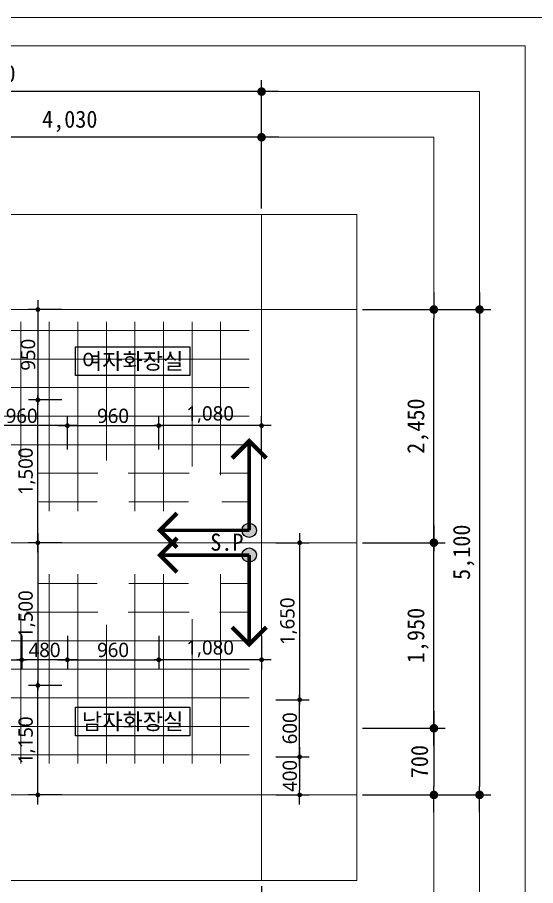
# Model space of a CAD drawing. Header units: millimetres. Extents: x -423835 to -174325, y -1379898 to -1311126.
# Drawn here: x -412265 to -406820, y -1358542 to -1349419 of the extents above; entities that cross this region are included whole.
import ezdxf
from ezdxf.enums import TextEntityAlignment as Align

# ---------------------------------------------------------------- set-up
doc = ezdxf.new("R2010")
doc.units = ezdxf.units.MM
doc.header["$LTSCALE"] = 100
doc.header["$MEASUREMENT"] = 0
doc.header["$PDSIZE"] = -10
doc.linetypes.add('CEN', pattern=[62, 60, -1, 0, -1])
doc.layers.get('0').update_dxf_attribs({"linetype": 'CONTINUOUS'})
doc.layers.get('Defpoints').update_dxf_attribs({"color": 153, "linetype": 'CONTINUOUS'})
for name, color, linetype, lineweight in [('A-AXIS-LINE', 1, 'CEN', 15), ('A-MKXX-NAME', 3, 'CONTINUOUS', 25), ('A-MKXX-SYMB', 7, 'CONTINUOUS', 25), ('A-WAXK-PATT', 8, 'CONTINUOUS', 18)]:
    doc.layers.add(name, color=color, linetype=linetype, lineweight=lineweight)
for name, color, linetype in [('A-DIMS', 7, 'CONTINUOUS'), ('IN-F-PAT', 8, 'CONTINUOUS'), ('IN-TEXT-FIN', 3, 'CONTINUOUS')]:
    doc.layers.add(name, color=color, linetype=linetype)
doc.layers.add('A-XXXX-NPLT', color=144, linetype='CONTINUOUS', lineweight=0, plot=False)
doc.styles.add('HY울릉도L', font='')
doc.styles.add('돋움체', font='')
doc.styles.add('맑은고딕', font='malgun.ttf')
doc.styles.get('HY울릉도L').set_extended_font_data('HYwulM')
doc.styles.get('돋움체').set_extended_font_data('DotumChe')
doc.dimstyles.new('CDIM', dxfattribs={"dimtxt": 3, "dimasz": 1.5, "dimexe": 2, "dimexo": 1, "dimgap": 1, "dimtad": 1, "dimdec": 0, "dimrnd": 0.5, "dimzin": 0, "dimdsep": 32, "dimlunit": 6, "dimtxsty": 'HY울릉도L', "dimblk1": '_CIDOT', "dimblk2": '_CIDOT', "dimsah": 1, "dimcen": 5.5, "dimclrd": 2, "dimclre": 2, "dimclrt": 7, "dimadec": 0, "dimazin": 0, "dimtfac": 1, "dimtdec": 0, "dimtix": 1, "dimtmove": 2, "dimatfit": 1, "dimldrblk": '_CIDOT', "dimfxl": 1, "dimtolj": 1, "dimtzin": 0, "dimlwd": -1, "dimarcsym": 0})

# ---------------------------------------------------------------- blocks, each defined once
blk = doc.blocks.new('_CIDOT')
at = {"color": 0, "linetype": 'ByBlock'}
blk.add_line((2, 0), (-1, 0), dxfattribs=at)
at = {"color": 0, "linetype": 'ByBlock', "const_width": 0.5}
blk.add_lwpolyline([(-0.25, 0, 1), (0.25, 0, 1)], format="xyb", close=True, dxfattribs=at)
blk = doc.blocks.new('*D353')
at = {"layer": 'A-DIMS', "lineweight": -2, "transparency": 16777216}
for p, q in [((-415449.2, -1358549.1), (-415449.2, -1359899.1)), ((-409699.2, -1358549.1), (-409699.2, -1359899.1))]:
    blk.add_line(p, q, dxfattribs=at)
at = {"layer": 'A-DIMS', "transparency": 16777216}
blk.add_line((-409789.2, -1359779.1), (-415359.2, -1359779.1), dxfattribs=at)
at = {"layer": 'Defpoints', "color": 0, "transparency": 16777216}
for p in [(-415449.2, -1358489.1), (-409699.2, -1358489.1), (-415449.2, -1359779.1)]:
    blk.add_point(p, dxfattribs=at)
at = {"layer": 'A-DIMS', "transparency": 16777216, "xscale": 90, "yscale": 90, "zscale": 90, "rotation": 180}
blk.add_blockref('_CIDOT', (-415449.2, -1359779.1), dxfattribs=at)
at = {"layer": 'A-DIMS', "transparency": 16777216, "xscale": 90, "yscale": 90, "zscale": 90}
blk.add_blockref('_CIDOT', (-409699.2, -1359779.1), dxfattribs=at)
at = {"layer": 'A-DIMS', "color": 3, "transparency": 16777216, "insert": (-412574.2, -1359611.9), "char_height": 180, "attachment_point": 5, "style": '돋움체'}
blk.add_mtext('\\A1;5,750', dxfattribs=at)
blk = doc.blocks.new('*D354')
at = {"layer": 'A-DIMS', "lineweight": -2, "transparency": 16777216}
for p, q in [((-413729.2, -1358549.1), (-413729.2, -1359419.1)), ((-409699.2, -1358549.1), (-409699.2, -1359419.1))]:
    blk.add_line(p, q, dxfattribs=at)
at = {"layer": 'A-DIMS', "transparency": 16777216}
blk.add_line((-409789.2, -1359299.1), (-413639.2, -1359299.1), dxfattribs=at)
at = {"layer": 'Defpoints', "color": 0, "transparency": 16777216}
for p in [(-413729.2, -1358489.1), (-409699.2, -1358489.1), (-413729.2, -1359299.1)]:
    blk.add_point(p, dxfattribs=at)
at = {"layer": 'A-DIMS', "transparency": 16777216, "xscale": 90, "yscale": 90, "zscale": 90, "rotation": 180}
blk.add_blockref('_CIDOT', (-413729.2, -1359299.1), dxfattribs=at)
at = {"layer": 'A-DIMS', "transparency": 16777216, "xscale": 90, "yscale": 90, "zscale": 90}
blk.add_blockref('_CIDOT', (-409699.2, -1359299.1), dxfattribs=at)
at = {"layer": 'A-DIMS', "color": 3, "transparency": 16777216, "insert": (-411714.2, -1359131.9), "char_height": 180, "attachment_point": 5, "style": '돋움체'}
blk.add_mtext('\\A1;4,030', dxfattribs=at)
blk = doc.blocks.new('*D355')
at = {"layer": 'A-DIMS', "lineweight": -2, "transparency": 16777216}
for p, q in [((-409549.2, -1356589.1), (-409199.2, -1356589.1)), ((-409549.2, -1357189.1), (-409199.2, -1357189.1))]:
    blk.add_line(p, q, dxfattribs=at)
at = {"layer": 'A-DIMS', "transparency": 16777216}
blk.add_line((-409299.2, -1357139.1), (-409299.2, -1356639.1), dxfattribs=at)
at = {"layer": 'Defpoints', "color": 0, "transparency": 16777216}
for p in [(-409599.2, -1356589.1), (-409299.2, -1356589.1), (-409599.2, -1357189.1)]:
    blk.add_point(p, dxfattribs=at)
at = {"layer": 'A-DIMS', "transparency": 16777216, "xscale": 50, "yscale": 50, "zscale": 50}
for p, rotation in [((-409299.2, -1356589.1), 90), ((-409299.2, -1357189.1), 270)]:
    blk.add_blockref('_CIDOT', p, dxfattribs=dict(at, rotation=rotation))
at = {"layer": 'A-DIMS', "color": 3, "transparency": 16777216, "insert": (-409401.7, -1356889.1), "char_height": 150, "attachment_point": 5, "rotation": 90, "style": '맑은고딕'}
blk.add_mtext('\\A1;600', dxfattribs=at)
blk = doc.blocks.new('*D356')
at = {"layer": 'A-DIMS', "lineweight": -2, "transparency": 16777216}
for p, q in [((-409549.2, -1354939.1), (-409199.2, -1354939.1)), ((-409549.2, -1356589.1), (-409199.2, -1356589.1))]:
    blk.add_line(p, q, dxfattribs=at)
at = {"layer": 'A-DIMS', "transparency": 16777216}
blk.add_line((-409299.2, -1354989.1), (-409299.2, -1356539.1), dxfattribs=at)
at = {"layer": 'Defpoints', "color": 0, "transparency": 16777216}
for p in [(-409599.2, -1354939.1), (-409599.2, -1356589.1), (-409299.2, -1356589.1)]:
    blk.add_point(p, dxfattribs=at)
at = {"layer": 'A-DIMS', "transparency": 16777216, "xscale": 50, "yscale": 50, "zscale": 50}
for p, rotation in [((-409299.2, -1354939.1), 90), ((-409299.2, -1356589.1), 270)]:
    blk.add_blockref('_CIDOT', p, dxfattribs=dict(at, rotation=rotation))
at = {"layer": 'A-DIMS', "color": 3, "transparency": 16777216, "insert": (-409414.7, -1355764.1), "char_height": 150, "attachment_point": 5, "rotation": 90, "style": '맑은고딕'}
blk.add_mtext('\\A1;1,650', dxfattribs=at)
blk = doc.blocks.new('*D357')
at = {"layer": 'A-DIMS', "lineweight": -2, "transparency": 16777216}
for p, q in [((-409549.2, -1357189.1), (-409199.2, -1357189.1)), ((-409549.2, -1357589.1), (-409199.2, -1357589.1))]:
    blk.add_line(p, q, dxfattribs=at)
at = {"layer": 'A-DIMS', "transparency": 16777216}
blk.add_line((-409299.2, -1357239.1), (-409299.2, -1357539.1), dxfattribs=at)
at = {"layer": 'Defpoints', "color": 0, "transparency": 16777216}
for p in [(-409599.2, -1357189.1), (-409599.2, -1357589.1), (-409299.2, -1357589.1)]:
    blk.add_point(p, dxfattribs=at)
at = {"layer": 'A-DIMS', "transparency": 16777216, "xscale": 50, "yscale": 50, "zscale": 50}
for p, rotation in [((-409299.2, -1357189.1), 90), ((-409299.2, -1357589.1), 270)]:
    blk.add_blockref('_CIDOT', p, dxfattribs=dict(at, rotation=rotation))
at = {"layer": 'A-DIMS', "color": 3, "transparency": 16777216, "insert": (-409401.7, -1357389.1), "char_height": 150, "attachment_point": 5, "rotation": 90, "style": '맑은고딕'}
blk.add_mtext('\\A1;400', dxfattribs=at)
blk = doc.blocks.new('*D358')
at = {"layer": 'A-DIMS', "lineweight": -2, "transparency": 16777216}
for p, q in [((-413179.2, -1355919.1), (-413179.2, -1356269.1)), ((-412219.2, -1355919.1), (-412219.2, -1356269.1))]:
    blk.add_line(p, q, dxfattribs=at)
at = {"layer": 'A-DIMS', "transparency": 16777216}
blk.add_line((-413129.2, -1356169.1), (-412269.2, -1356169.1), dxfattribs=at)
at = {"layer": 'Defpoints', "color": 0, "transparency": 16777216}
for p in [(-413179.2, -1355869.1), (-412219.2, -1355869.1), (-412219.2, -1356169.1)]:
    blk.add_point(p, dxfattribs=at)
at = {"layer": 'A-DIMS', "transparency": 16777216, "xscale": 50, "yscale": 50, "zscale": 50, "rotation": 180}
blk.add_blockref('_CIDOT', (-413179.2, -1356169.1), dxfattribs=at)
at = {"layer": 'A-DIMS', "transparency": 16777216, "xscale": 50, "yscale": 50, "zscale": 50}
blk.add_blockref('_CIDOT', (-412219.2, -1356169.1), dxfattribs=at)
at = {"layer": 'A-DIMS', "color": 3, "transparency": 16777216, "insert": (-412699.2, -1356066.6), "char_height": 150, "attachment_point": 5, "style": '맑은고딕'}
blk.add_mtext('\\A1;960', dxfattribs=at)
blk = doc.blocks.new('*D359')
at = {"layer": 'A-DIMS', "lineweight": -2, "transparency": 16777216}
for p, q in [((-412219.2, -1355919.1), (-412219.2, -1356269.1)), ((-411739.2, -1355919.1), (-411739.2, -1356269.1))]:
    blk.add_line(p, q, dxfattribs=at)
at = {"layer": 'A-DIMS', "transparency": 16777216}
blk.add_line((-411789.2, -1356169.1), (-412169.2, -1356169.1), dxfattribs=at)
at = {"layer": 'Defpoints', "color": 0, "transparency": 16777216}
for p in [(-412219.2, -1355869.1), (-411739.2, -1355869.1), (-412219.2, -1356169.1)]:
    blk.add_point(p, dxfattribs=at)
at = {"layer": 'A-DIMS', "transparency": 16777216, "xscale": 50, "yscale": 50, "zscale": 50, "rotation": 180}
blk.add_blockref('_CIDOT', (-412219.2, -1356169.1), dxfattribs=at)
at = {"layer": 'A-DIMS', "transparency": 16777216, "xscale": 50, "yscale": 50, "zscale": 50}
blk.add_blockref('_CIDOT', (-411739.2, -1356169.1), dxfattribs=at)
at = {"layer": 'A-DIMS', "color": 3, "transparency": 16777216, "insert": (-411979.2, -1356066.6), "char_height": 150, "attachment_point": 5, "style": '맑은고딕'}
blk.add_mtext('\\A1;480', dxfattribs=at)
blk = doc.blocks.new('*D361')
at = {"layer": 'A-DIMS', "lineweight": -2, "transparency": 16777216}
for p, q in [((-411739.2, -1355919.1), (-411739.2, -1356269.1)), ((-410779.2, -1355919.1), (-410779.2, -1356269.1))]:
    blk.add_line(p, q, dxfattribs=at)
at = {"layer": 'A-DIMS', "transparency": 16777216}
blk.add_line((-411689.2, -1356169.1), (-410829.2, -1356169.1), dxfattribs=at)
at = {"layer": 'Defpoints', "color": 0, "transparency": 16777216}
for p in [(-411739.2, -1355869.1), (-410779.2, -1355869.1), (-410779.2, -1356169.1)]:
    blk.add_point(p, dxfattribs=at)
at = {"layer": 'A-DIMS', "transparency": 16777216, "xscale": 50, "yscale": 50, "zscale": 50, "rotation": 180}
blk.add_blockref('_CIDOT', (-411739.2, -1356169.1), dxfattribs=at)
at = {"layer": 'A-DIMS', "transparency": 16777216, "xscale": 50, "yscale": 50, "zscale": 50}
blk.add_blockref('_CIDOT', (-410779.2, -1356169.1), dxfattribs=at)
at = {"layer": 'A-DIMS', "color": 3, "transparency": 16777216, "insert": (-411259.2, -1356066.6), "char_height": 150, "attachment_point": 5, "style": '맑은고딕'}
blk.add_mtext('\\A1;960', dxfattribs=at)
blk = doc.blocks.new('*D362')
at = {"layer": 'A-DIMS', "lineweight": -2, "transparency": 16777216}
for p, q in [((-410779.2, -1355919.1), (-410779.2, -1356269.1)), ((-409699.2, -1355919.1), (-409699.2, -1356269.1))]:
    blk.add_line(p, q, dxfattribs=at)
at = {"layer": 'A-DIMS', "transparency": 16777216}
blk.add_line((-409749.2, -1356169.1), (-410729.2, -1356169.1), dxfattribs=at)
at = {"layer": 'Defpoints', "color": 0, "transparency": 16777216}
for p in [(-410779.2, -1355869.1), (-409699.2, -1355869.1), (-410779.2, -1356169.1)]:
    blk.add_point(p, dxfattribs=at)
at = {"layer": 'A-DIMS', "transparency": 16777216, "xscale": 50, "yscale": 50, "zscale": 50, "rotation": 180}
blk.add_blockref('_CIDOT', (-410779.2, -1356169.1), dxfattribs=at)
at = {"layer": 'A-DIMS', "transparency": 16777216, "xscale": 50, "yscale": 50, "zscale": 50}
blk.add_blockref('_CIDOT', (-409699.2, -1356169.1), dxfattribs=at)
at = {"layer": 'A-DIMS', "color": 3, "transparency": 16777216, "insert": (-410239.2, -1356053.6), "char_height": 150, "attachment_point": 5, "style": '맑은고딕'}
blk.add_mtext('\\A1;1,080', dxfattribs=at)
blk = doc.blocks.new('*D371')
at = {"layer": 'A-DIMS', "lineweight": -2, "transparency": 16777216}
for p, q in [((-411739.2, -1353959.1), (-411739.2, -1353609.1)), ((-410779.2, -1353959.1), (-410779.2, -1353609.1))]:
    blk.add_line(p, q, dxfattribs=at)
at = {"layer": 'A-DIMS', "transparency": 16777216}
blk.add_line((-411689.2, -1353709.1), (-410829.2, -1353709.1), dxfattribs=at)
at = {"layer": 'Defpoints', "color": 0, "transparency": 16777216}
for p in [(-410779.2, -1353709.1), (-411739.2, -1354009.1), (-410779.2, -1354009.1)]:
    blk.add_point(p, dxfattribs=at)
at = {"layer": 'A-DIMS', "transparency": 16777216, "xscale": 50, "yscale": 50, "zscale": 50, "rotation": 180}
blk.add_blockref('_CIDOT', (-411739.2, -1353709.1), dxfattribs=at)
at = {"layer": 'A-DIMS', "transparency": 16777216, "xscale": 50, "yscale": 50, "zscale": 50}
blk.add_blockref('_CIDOT', (-410779.2, -1353709.1), dxfattribs=at)
at = {"layer": 'A-DIMS', "color": 3, "transparency": 16777216, "insert": (-411259.2, -1353606.6), "char_height": 150, "attachment_point": 5, "style": '맑은고딕'}
blk.add_mtext('\\A1;960', dxfattribs=at)
blk = doc.blocks.new('*D372')
at = {"layer": 'A-DIMS', "lineweight": -2, "transparency": 16777216}
for p, q in [((-410779.2, -1353959.1), (-410779.2, -1353609.1)), ((-409699.2, -1353959.1), (-409699.2, -1353609.1))]:
    blk.add_line(p, q, dxfattribs=at)
at = {"layer": 'A-DIMS', "transparency": 16777216}
blk.add_line((-409749.2, -1353709.1), (-410729.2, -1353709.1), dxfattribs=at)
at = {"layer": 'Defpoints', "color": 0, "transparency": 16777216}
for p in [(-410779.2, -1353709.1), (-410779.2, -1354009.1), (-409699.2, -1354009.1)]:
    blk.add_point(p, dxfattribs=at)
at = {"layer": 'A-DIMS', "transparency": 16777216, "xscale": 50, "yscale": 50, "zscale": 50, "rotation": 180}
blk.add_blockref('_CIDOT', (-410779.2, -1353709.1), dxfattribs=at)
at = {"layer": 'A-DIMS', "transparency": 16777216, "xscale": 50, "yscale": 50, "zscale": 50}
blk.add_blockref('_CIDOT', (-409699.2, -1353709.1), dxfattribs=at)
at = {"layer": 'A-DIMS', "color": 3, "transparency": 16777216, "insert": (-410239.2, -1353593.6), "char_height": 150, "attachment_point": 5, "style": '맑은고딕'}
blk.add_mtext('\\A1;1,080', dxfattribs=at)
blk = doc.blocks.new('*D373')
at = {"layer": 'A-DIMS', "lineweight": -2, "transparency": 16777216}
for p, q in [((-412699.2, -1353959.1), (-412699.2, -1353609.1)), ((-411739.2, -1353959.1), (-411739.2, -1353609.1))]:
    blk.add_line(p, q, dxfattribs=at)
at = {"layer": 'A-DIMS', "transparency": 16777216}
blk.add_line((-411789.2, -1353709.1), (-412649.2, -1353709.1), dxfattribs=at)
at = {"layer": 'Defpoints', "color": 0, "transparency": 16777216}
for p in [(-412699.2, -1353709.1), (-412699.2, -1354009.1), (-411739.2, -1354009.1)]:
    blk.add_point(p, dxfattribs=at)
at = {"layer": 'A-DIMS', "transparency": 16777216, "xscale": 50, "yscale": 50, "zscale": 50, "rotation": 180}
blk.add_blockref('_CIDOT', (-412699.2, -1353709.1), dxfattribs=at)
at = {"layer": 'A-DIMS', "transparency": 16777216, "xscale": 50, "yscale": 50, "zscale": 50}
blk.add_blockref('_CIDOT', (-411739.2, -1353709.1), dxfattribs=at)
at = {"layer": 'A-DIMS', "color": 3, "transparency": 16777216, "insert": (-412219.2, -1353606.6), "char_height": 150, "attachment_point": 5, "style": '맑은고딕'}
blk.add_mtext('\\A1;960', dxfattribs=at)
blk = doc.blocks.new('*D376')
at = {"layer": 'A-DIMS', "lineweight": -2, "transparency": 16777216}
for p, q in [((-411799.2, -1354939.1), (-412149.2, -1354939.1)), ((-411799.2, -1356439.1), (-412149.2, -1356439.1))]:
    blk.add_line(p, q, dxfattribs=at)
at = {"layer": 'A-DIMS', "transparency": 16777216}
blk.add_line((-412049.2, -1354989.1), (-412049.2, -1356389.1), dxfattribs=at)
at = {"layer": 'Defpoints', "color": 0, "transparency": 16777216}
for p in [(-411749.2, -1354939.1), (-412049.2, -1356439.1), (-411749.2, -1356439.1)]:
    blk.add_point(p, dxfattribs=at)
at = {"layer": 'A-DIMS', "transparency": 16777216, "xscale": 50, "yscale": 50, "zscale": 50}
for p, rotation in [((-412049.2, -1354939.1), 90), ((-412049.2, -1356439.1), 270)]:
    blk.add_blockref('_CIDOT', p, dxfattribs=dict(at, rotation=rotation))
at = {"layer": 'A-DIMS', "color": 3, "transparency": 16777216, "insert": (-412164.7, -1355689.1), "char_height": 150, "attachment_point": 5, "rotation": 90, "style": '맑은고딕'}
blk.add_mtext('\\A1;1,500', dxfattribs=at)
blk = doc.blocks.new('*D377')
at = {"layer": 'A-DIMS', "lineweight": -2, "transparency": 16777216}
for p, q in [((-411799.2, -1356439.1), (-412149.2, -1356439.1)), ((-411799.2, -1357589.1), (-412149.2, -1357589.1))]:
    blk.add_line(p, q, dxfattribs=at)
at = {"layer": 'A-DIMS', "transparency": 16777216}
blk.add_line((-412049.2, -1357539.1), (-412049.2, -1356489.1), dxfattribs=at)
at = {"layer": 'Defpoints', "color": 0, "transparency": 16777216}
for p in [(-412049.2, -1356439.1), (-411749.2, -1356439.1), (-411749.2, -1357589.1)]:
    blk.add_point(p, dxfattribs=at)
at = {"layer": 'A-DIMS', "transparency": 16777216, "xscale": 50, "yscale": 50, "zscale": 50}
for p, rotation in [((-412049.2, -1356439.1), 90), ((-412049.2, -1357589.1), 270)]:
    blk.add_blockref('_CIDOT', p, dxfattribs=dict(at, rotation=rotation))
at = {"layer": 'A-DIMS', "color": 3, "transparency": 16777216, "insert": (-412164.7, -1357014.1), "char_height": 150, "attachment_point": 5, "rotation": 90, "style": '맑은고딕'}
blk.add_mtext('\\A1;1,150', dxfattribs=at)
blk = doc.blocks.new('*D378')
at = {"layer": 'A-DIMS', "lineweight": -2, "transparency": 16777216}
for p, q in [((-411799.2, -1353439.1), (-412149.2, -1353439.1)), ((-411799.2, -1354939.1), (-412149.2, -1354939.1))]:
    blk.add_line(p, q, dxfattribs=at)
at = {"layer": 'A-DIMS', "transparency": 16777216}
blk.add_line((-412049.2, -1354889.1), (-412049.2, -1353489.1), dxfattribs=at)
at = {"layer": 'Defpoints', "color": 0, "transparency": 16777216}
for p in [(-412049.2, -1353439.1), (-411749.2, -1353439.1), (-411749.2, -1354939.1)]:
    blk.add_point(p, dxfattribs=at)
at = {"layer": 'A-DIMS', "transparency": 16777216, "xscale": 50, "yscale": 50, "zscale": 50}
for p, rotation in [((-412049.2, -1353439.1), 90), ((-412049.2, -1354939.1), 270)]:
    blk.add_blockref('_CIDOT', p, dxfattribs=dict(at, rotation=rotation))
at = {"layer": 'A-DIMS', "color": 3, "transparency": 16777216, "insert": (-412164.7, -1354189.1), "char_height": 150, "attachment_point": 5, "rotation": 90, "style": '맑은고딕'}
blk.add_mtext('\\A1;1,500', dxfattribs=at)
blk = doc.blocks.new('*D379')
at = {"layer": 'A-DIMS', "lineweight": -2, "transparency": 16777216}
for p, q in [((-411799.2, -1352489.1), (-412149.2, -1352489.1)), ((-411799.2, -1353439.1), (-412149.2, -1353439.1))]:
    blk.add_line(p, q, dxfattribs=at)
at = {"layer": 'A-DIMS', "transparency": 16777216}
blk.add_line((-412049.2, -1352539.1), (-412049.2, -1353389.1), dxfattribs=at)
at = {"layer": 'Defpoints', "color": 0, "transparency": 16777216}
for p in [(-411749.2, -1352489.1), (-412049.2, -1353439.1), (-411749.2, -1353439.1)]:
    blk.add_point(p, dxfattribs=at)
at = {"layer": 'A-DIMS', "transparency": 16777216, "xscale": 50, "yscale": 50, "zscale": 50}
for p, rotation in [((-412049.2, -1352489.1), 90), ((-412049.2, -1353439.1), 270)]:
    blk.add_blockref('_CIDOT', p, dxfattribs=dict(at, rotation=rotation))
at = {"layer": 'A-DIMS', "color": 3, "transparency": 16777216, "insert": (-412151.7, -1352964.1), "char_height": 150, "attachment_point": 5, "rotation": 90, "style": '맑은고딕'}
blk.add_mtext('\\A1;950', dxfattribs=at)
blk = doc.blocks.new('*D385')
at = {"layer": 'A-DIMS', "lineweight": -2, "transparency": 16777216}
for p, q in [((-415449.2, -1351429.1), (-415449.2, -1350079.1)), ((-409699.2, -1351429.1), (-409699.2, -1350079.1))]:
    blk.add_line(p, q, dxfattribs=at)
at = {"layer": 'A-DIMS', "transparency": 16777216}
blk.add_line((-409789.2, -1350199.1), (-415359.2, -1350199.1), dxfattribs=at)
at = {"layer": 'Defpoints', "color": 0, "transparency": 16777216}
for p in [(-415449.2, -1350199.1), (-415449.2, -1351489.1), (-409699.2, -1351489.1)]:
    blk.add_point(p, dxfattribs=at)
at = {"layer": 'A-DIMS', "transparency": 16777216, "xscale": 90, "yscale": 90, "zscale": 90, "rotation": 180}
blk.add_blockref('_CIDOT', (-415449.2, -1350199.1), dxfattribs=at)
at = {"layer": 'A-DIMS', "transparency": 16777216, "xscale": 90, "yscale": 90, "zscale": 90}
blk.add_blockref('_CIDOT', (-409699.2, -1350199.1), dxfattribs=at)
at = {"layer": 'A-DIMS', "color": 3, "transparency": 16777216, "insert": (-412574.2, -1350031.9), "char_height": 180, "attachment_point": 5, "style": '돋움체'}
blk.add_mtext('\\A1;5,750', dxfattribs=at)
blk = doc.blocks.new('*D386')
at = {"layer": 'A-DIMS', "lineweight": -2, "transparency": 16777216}
for p, q in [((-413729.2, -1351429.1), (-413729.2, -1350559.1)), ((-409699.2, -1351429.1), (-409699.2, -1350559.1))]:
    blk.add_line(p, q, dxfattribs=at)
at = {"layer": 'A-DIMS', "transparency": 16777216}
blk.add_line((-409789.2, -1350679.1), (-413639.2, -1350679.1), dxfattribs=at)
at = {"layer": 'Defpoints', "color": 0, "transparency": 16777216}
for p in [(-413729.2, -1350679.1), (-413729.2, -1351489.1), (-409699.2, -1351489.1)]:
    blk.add_point(p, dxfattribs=at)
at = {"layer": 'A-DIMS', "transparency": 16777216, "xscale": 90, "yscale": 90, "zscale": 90, "rotation": 180}
blk.add_blockref('_CIDOT', (-413729.2, -1350679.1), dxfattribs=at)
at = {"layer": 'A-DIMS', "transparency": 16777216, "xscale": 90, "yscale": 90, "zscale": 90}
blk.add_blockref('_CIDOT', (-409699.2, -1350679.1), dxfattribs=at)
at = {"layer": 'A-DIMS', "color": 3, "transparency": 16777216, "insert": (-411714.2, -1350511.9), "char_height": 180, "attachment_point": 5, "style": '돋움체'}
blk.add_mtext('\\A1;4,030', dxfattribs=at)
blk = doc.blocks.new('*D391')
at = {"layer": 'A-DIMS', "lineweight": -2, "transparency": 16777216}
for p, q in [((-408639.2, -1352489.1), (-407289.2, -1352489.1)), ((-408639.2, -1357589.1), (-407289.2, -1357589.1))]:
    blk.add_line(p, q, dxfattribs=at)
at = {"layer": 'A-DIMS', "transparency": 16777216}
blk.add_line((-407409.2, -1352579.1), (-407409.2, -1357499.1), dxfattribs=at)
at = {"layer": 'Defpoints', "color": 0, "transparency": 16777216}
for p in [(-408699.2, -1352489.1), (-408699.2, -1357589.1), (-407409.2, -1357589.1)]:
    blk.add_point(p, dxfattribs=at)
at = {"layer": 'A-DIMS', "transparency": 16777216, "xscale": 90, "yscale": 90, "zscale": 90}
for p, rotation in [((-407409.2, -1352489.1), 90), ((-407409.2, -1357589.1), 270)]:
    blk.add_blockref('_CIDOT', p, dxfattribs=dict(at, rotation=rotation))
at = {"layer": 'A-DIMS', "color": 3, "transparency": 16777216, "insert": (-407576.3, -1355039.1), "char_height": 180, "attachment_point": 5, "rotation": 90, "style": '돋움체'}
blk.add_mtext('\\A1;5,100', dxfattribs=at)
blk = doc.blocks.new('*D392')
at = {"layer": 'A-DIMS', "lineweight": -2, "transparency": 16777216}
for p, q in [((-408639.2, -1354939.1), (-407769.2, -1354939.1)), ((-408639.2, -1356889.1), (-407769.2, -1356889.1))]:
    blk.add_line(p, q, dxfattribs=at)
at = {"layer": 'A-DIMS', "transparency": 16777216}
blk.add_line((-407889.2, -1356799.1), (-407889.2, -1355029.1), dxfattribs=at)
at = {"layer": 'Defpoints', "color": 0, "transparency": 16777216}
for p in [(-408699.2, -1354939.1), (-407889.2, -1354939.1), (-408699.2, -1356889.1)]:
    blk.add_point(p, dxfattribs=at)
at = {"layer": 'A-DIMS', "transparency": 16777216, "xscale": 90, "yscale": 90, "zscale": 90}
for p, rotation in [((-407889.2, -1354939.1), 90), ((-407889.2, -1356889.1), 270)]:
    blk.add_blockref('_CIDOT', p, dxfattribs=dict(at, rotation=rotation))
at = {"layer": 'A-DIMS', "color": 3, "transparency": 16777216, "insert": (-408056.3, -1355914.1), "char_height": 180, "attachment_point": 5, "rotation": 90, "style": '돋움체'}
blk.add_mtext('\\A1;1,950', dxfattribs=at)
blk = doc.blocks.new('*D393')
at = {"layer": 'A-DIMS', "lineweight": -2, "transparency": 16777216}
for p, q in [((-408639.2, -1352489.1), (-407769.2, -1352489.1)), ((-408639.2, -1354939.1), (-407769.2, -1354939.1))]:
    blk.add_line(p, q, dxfattribs=at)
at = {"layer": 'A-DIMS', "transparency": 16777216}
blk.add_line((-407889.2, -1354849.1), (-407889.2, -1352579.1), dxfattribs=at)
at = {"layer": 'Defpoints', "color": 0, "transparency": 16777216}
for p in [(-408699.2, -1352489.1), (-407889.2, -1352489.1), (-408699.2, -1354939.1)]:
    blk.add_point(p, dxfattribs=at)
at = {"layer": 'A-DIMS', "transparency": 16777216, "xscale": 90, "yscale": 90, "zscale": 90}
for p, rotation in [((-407889.2, -1352489.1), 90), ((-407889.2, -1354939.1), 270)]:
    blk.add_blockref('_CIDOT', p, dxfattribs=dict(at, rotation=rotation))
at = {"layer": 'A-DIMS', "color": 3, "transparency": 16777216, "insert": (-408056.3, -1353714.1), "char_height": 180, "attachment_point": 5, "rotation": 90, "style": '돋움체'}
blk.add_mtext('\\A1;2,450', dxfattribs=at)
blk = doc.blocks.new('*D394')
at = {"layer": 'A-DIMS', "lineweight": -2, "transparency": 16777216}
for p, q in [((-408639.2, -1356889.1), (-407769.2, -1356889.1)), ((-408639.2, -1357589.1), (-407769.2, -1357589.1))]:
    blk.add_line(p, q, dxfattribs=at)
at = {"layer": 'A-DIMS', "transparency": 16777216}
blk.add_line((-407889.2, -1356979.1), (-407889.2, -1357499.1), dxfattribs=at)
at = {"layer": 'Defpoints', "color": 0, "transparency": 16777216}
for p in [(-408699.2, -1356889.1), (-408699.2, -1357589.1), (-407889.2, -1357589.1)]:
    blk.add_point(p, dxfattribs=at)
at = {"layer": 'A-DIMS', "transparency": 16777216, "xscale": 90, "yscale": 90, "zscale": 90}
for p, rotation in [((-407889.2, -1356889.1), 90), ((-407889.2, -1357589.1), 270)]:
    blk.add_blockref('_CIDOT', p, dxfattribs=dict(at, rotation=rotation))
at = {"layer": 'A-DIMS', "color": 3, "transparency": 16777216, "insert": (-408039.3, -1357239.1), "char_height": 180, "attachment_point": 5, "rotation": 90, "style": '돋움체'}
blk.add_mtext('\\A1;700', dxfattribs=at)

msp = doc.modelspace()

# ---------------------------------------------------------------- hatches: boundary and pattern name
at = {"layer": 'IN-F-PAT', "transparency": 33554687}
h = msp.add_hatch(color=2, dxfattribs=at)
h.dxf.hatch_style = 1
h.paths.add_polyline_path([(-409754.2, -1354809.1, 1), (-409904.2, -1354809.1, 1)])
h = msp.add_hatch(color=2, dxfattribs=at)
h.dxf.hatch_style = 1
h.paths.add_polyline_path([(-409754.2, -1354809.1, 1), (-409904.2, -1354809.1, 1)])
h = msp.add_hatch(color=2, dxfattribs=at)
h.dxf.hatch_style = 1
h.paths.add_polyline_path([(-409754.2, -1355069.1, -1), (-409904.2, -1355069.1, -1)])
h = msp.add_hatch(color=2, dxfattribs=at)
h.dxf.hatch_style = 1
h.paths.add_polyline_path([(-409754.2, -1355069.1, -1), (-409904.2, -1355069.1, -1)])

# ---------------------------------------------------------------- linework, layer by layer
at = {"layer": 'A-AXIS-LINE', "ltscale": 50}
for points in [[(-409699.2, -1351489.1), (-409699.2, -1358489.1)], [(-416449.2, -1352489.1), (-408699.2, -1352489.1)], [(-416449.2, -1354939.1), (-408699.2, -1354939.1)], [(-416449.2, -1357589.1), (-408699.2, -1357589.1)]]:
    msp.add_lwpolyline(points, dxfattribs=at)
at = {"layer": 'A-MKXX-SYMB'}
for points in [[(-410452.9, -1353181.2), (-411654.1, -1353181.2), (-411654.1, -1352880.9), (-410452.9, -1352880.9)], [(-410452.9, -1356967.6), (-411654.1, -1356967.6), (-411654.1, -1356667.4), (-410452.9, -1356667.4)]]:
    msp.add_lwpolyline(points, close=True, dxfattribs=at)
at = {"layer": 'A-WAXK-PATT'}
for p, q in [((-412229.2, -1352619.1), (-412229.2, -1354057)), ((-411929.2, -1352619.1), (-411929.2, -1354609.1)), ((-411629.2, -1352619.1), (-411629.2, -1354609.1)), ((-411329.2, -1352619.1), (-411329.2, -1354076.2)), ((-411029.2, -1352619.1), (-411029.2, -1354609.1)), ((-410729.2, -1352619.1), (-410729.2, -1354609.1)), ((-410429.2, -1352619.1), (-410429.2, -1354137.3)), ((-410129.2, -1352619.1), (-410129.2, -1354230)), ((-409829.2, -1352709.1), (-415339.2, -1352709.1)), ((-409829.2, -1353009.1), (-415339.2, -1353009.1)), ((-409829.2, -1353309.1), (-415339.2, -1353309.1)), ((-409829.2, -1353609.1), (-413649.2, -1353609.1)), ((-409829.2, -1353909.1), (-413649.2, -1353909.1)), ((-411418.4, -1354209.1), (-412055.2, -1354209.1)), ((-410458.4, -1354209.1), (-411099.9, -1354209.1)), ((-409829.2, -1354209.1), (-410139.9, -1354209.1)), ((-411425.7, -1354509.1), (-412038.1, -1354509.1)), ((-410465.7, -1354509.1), (-411092.6, -1354509.1)), ((-409829.2, -1354509.1), (-410118.1, -1354509.1)), ((-411929.2, -1357259.1), (-411929.2, -1355269.1)), ((-411629.2, -1357259.1), (-411629.2, -1355269.1)), ((-411029.2, -1357259.1), (-411029.2, -1355269.1)), ((-410729.2, -1357259.1), (-410729.2, -1355269.1)), ((-410129.2, -1357259.1), (-410129.2, -1355269.1)), ((-411425.7, -1355369.1), (-412038.1, -1355369.1)), ((-410465.7, -1355369.1), (-411092.6, -1355369.1)), ((-409829.2, -1355369.1), (-410132.6, -1355369.1)), ((-412229.2, -1357259.1), (-412229.2, -1355688.3)), ((-411418.4, -1355669.1), (-412172.3, -1355669.1)), ((-410458.4, -1355669.1), (-411099.9, -1355669.1)), ((-409829.2, -1355669.1), (-410139.9, -1355669.1)), ((-411329.2, -1357259.1), (-411329.2, -1355802)), ((-410429.2, -1357259.1), (-410429.2, -1355740.9)), ((-409829.2, -1355969.1), (-413649.2, -1355969.1)), ((-409829.2, -1356269.1), (-413649.2, -1356269.1)), ((-409829.2, -1356569.1), (-415339.2, -1356569.1)), ((-409829.2, -1356869.1), (-415339.2, -1356869.1)), ((-409829.2, -1357169.1), (-415339.2, -1357169.1))]:
    msp.add_line(p, q, dxfattribs=at)
at = {"layer": 'A-XXXX-NPLT'}
for points in [[(-418519.2, -1349419.1), (-406629.2, -1349419.1), (-406629.2, -1360559.1), (-418519.2, -1360559.1)], [(-418219.2, -1349719.1), (-406929.2, -1349719.1), (-406929.2, -1360259.1), (-418219.2, -1360259.1)], [(-417739.2, -1350199.1), (-407409.2, -1350199.1), (-407409.2, -1359779.1), (-417739.2, -1359779.1)], [(-417259.2, -1350679.1), (-407889.2, -1350679.1), (-407889.2, -1359299.1), (-417259.2, -1359299.1)], [(-416449.2, -1351489.1), (-408699.2, -1351489.1), (-408699.2, -1358489.1), (-416449.2, -1358489.1)]]:
    msp.add_lwpolyline(points, close=True, dxfattribs=at)
at = {"layer": 'IN-F-PAT', "color": 2}
for points in [[(-409829.2, -1354809.1, 37.5, 37.5, 0), (-409829.2, -1353882.6, 187.5, 187.5, 0)], [(-409829.2, -1354809.1, 37.5, 37.5, 0), (-410755.6, -1354809.1, 187.5, 187.5, 0)], [(-409829.2, -1355069.1, 37.5, 37.5, 0), (-410755.6, -1355069.1, 187.5, 187.5, 0)], [(-409829.2, -1355069.1, 37.5, 37.5, 0), (-409829.2, -1355995.5, 187.5, 187.5, 0)]]:
    msp.add_lwpolyline(points, format="xyseb", dxfattribs=at)
at = {"layer": 'IN-F-PAT', "color": 2, "const_width": 45}
for points in [[(-410009.2, -1354051.6), (-409829.2, -1353871.6), (-409649.2, -1354051.6)], [(-410586.7, -1354629.1), (-410766.7, -1354809.1), (-410586.7, -1354989.1)], [(-410586.7, -1355249.1), (-410766.7, -1355069.1), (-410586.7, -1354889.1)], [(-410009.2, -1355826.6), (-409829.2, -1356006.6), (-409649.2, -1355826.6)]]:
    msp.add_lwpolyline(points, dxfattribs=at)
at = {"layer": 'IN-F-PAT', "color": 2}
for centre in [(-409829.2, -1354809.1), (-409829.2, -1354809.1), (-409829.2, -1355069.1), (-409829.2, -1355069.1)]:
    msp.add_circle(centre, 75, dxfattribs=at)

# ---------------------------------------------------------------- texts
at = {"layer": 'A-MKXX-NAME', "style": '맑은고딕'}
for s, p in [('여자화장실', (-411053.5, -1353031)), ('남자화장실', (-411053.5, -1356817.5))]:
    msp.add_text(s, height=170, dxfattribs=at).set_placement(p, align=Align.MIDDLE_CENTER)
at = {"layer": 'IN-TEXT-FIN', "color": 2, "style": '돋움체'}
msp.add_text('S.P', height=180, dxfattribs=at).set_placement((-409889.2, -1354933.3), align=Align.MIDDLE_RIGHT)

# ---------------------------------------------------------------- dimensions: what is measured, and where the dimension line sits
at = {"layer": 'A-DIMS'}
for base, p1, p2, override, picture, middle in [((-415449.2, -1350199.1), (-409699.2, -1351489.1), (-415449.2, -1351489.1), {"dimscale": 60, "dimtxsty": '돋움체', "dimclrd": 256, "dimclre": 256, "dimclrt": 3}, '*D385', (-412574.2, -1350031.9)), ((-410779.2, -1353709.1), (-411739.2, -1354009.1), (-410779.2, -1354009.1), {"dimscale": 50, "dimasz": 1, "dimgap": 0.5, "dimtxsty": '맑은고딕', "dimclrd": 256, "dimclre": 256, "dimclrt": 3}, '*D371', (-411259.2, -1353606.6)), ((-412219.2, -1356169.1), (-413179.2, -1355869.1), (-412219.2, -1355869.1), {"dimscale": 50, "dimasz": 1, "dimgap": 0.5, "dimtxsty": '맑은고딕', "dimclrd": 256, "dimclre": 256, "dimclrt": 3}, '*D358', (-412699.2, -1356066.6)), ((-410779.2, -1356169.1), (-411739.2, -1355869.1), (-410779.2, -1355869.1), {"dimscale": 50, "dimasz": 1, "dimgap": 0.5, "dimtxsty": '맑은고딕', "dimclrd": 256, "dimclre": 256, "dimclrt": 3}, '*D361', (-411259.2, -1356066.6)), ((-415449.2, -1359779.1), (-409699.2, -1358489.1), (-415449.2, -1358489.1), {"dimscale": 60, "dimtxsty": '돋움체', "dimclrd": 256, "dimclre": 256, "dimclrt": 3}, '*D353', (-412574.2, -1359611.9))]:
    dim = msp.add_linear_dim(base=base, p1=p1, p2=p2, dimstyle='CDIM', override=override, dxfattribs=at)
    dim.commit()
    dim.dimension.update_dxf_attribs({"geometry": picture, "text_midpoint": middle})
for base, p1, p2, angle, override, picture, middle in [((-413729.2, -1350679.1), (-409699.2, -1351489.1), (-413729.2, -1351489.1), 180, {"dimscale": 60, "dimtxsty": '돋움체', "dimclrd": 256, "dimclre": 256, "dimclrt": 3}, '*D386', (-411714.2, -1350511.9)), ((-407409.2, -1357589.1), (-408699.2, -1352489.1), (-408699.2, -1357589.1), 270, {"dimscale": 60, "dimtxsty": '돋움체', "dimclrd": 256, "dimclre": 256, "dimclrt": 3}, '*D391', (-407576.3, -1355039.1)), ((-407889.2, -1352489.1), (-408699.2, -1354939.1), (-408699.2, -1352489.1), 270, {"dimscale": 60, "dimtxsty": '돋움체', "dimclrd": 256, "dimclre": 256, "dimclrt": 3}, '*D393', (-408056.3, -1353714.1)), ((-412049.2, -1353439.1), (-411749.2, -1352489.1), (-411749.2, -1353439.1), 270, {"dimscale": 50, "dimasz": 1, "dimgap": 0.5, "dimtxsty": '맑은고딕', "dimclrd": 256, "dimclre": 256, "dimclrt": 3}, '*D379', (-412151.7, -1352964.1)), ((-412049.2, -1353439.1), (-411749.2, -1354939.1), (-411749.2, -1353439.1), 90, {"dimscale": 50, "dimasz": 1, "dimgap": 0.5, "dimtxsty": '맑은고딕', "dimclrd": 256, "dimclre": 256, "dimclrt": 3}, '*D378', (-412164.7, -1354189.1)), ((-412699.2, -1353709.1), (-411739.2, -1354009.1), (-412699.2, -1354009.1), 180, {"dimscale": 50, "dimasz": 1, "dimgap": 0.5, "dimtxsty": '맑은고딕', "dimclrd": 256, "dimclre": 256, "dimclrt": 3}, '*D373', (-412219.2, -1353606.6)), ((-410779.2, -1353709.1), (-409699.2, -1354009.1), (-410779.2, -1354009.1), 180, {"dimscale": 50, "dimasz": 1, "dimgap": 0.5, "dimtxsty": '맑은고딕', "dimclrd": 256, "dimclre": 256, "dimclrt": 3}, '*D372', (-410239.2, -1353593.6)), ((-407889.2, -1354939.1), (-408699.2, -1356889.1), (-408699.2, -1354939.1), 270, {"dimscale": 60, "dimtxsty": '돋움체', "dimclrd": 256, "dimclre": 256, "dimclrt": 3}, '*D392', (-408056.3, -1355914.1)), ((-412049.2, -1356439.1), (-411749.2, -1354939.1), (-411749.2, -1356439.1), 270, {"dimscale": 50, "dimasz": 1, "dimgap": 0.5, "dimtxsty": '맑은고딕', "dimclrd": 256, "dimclre": 256, "dimclrt": 3}, '*D376', (-412164.7, -1355689.1)), ((-409299.2, -1356589.1), (-409599.2, -1354939.1), (-409599.2, -1356589.1), 270, {"dimscale": 50, "dimasz": 1, "dimgap": 0.5, "dimtxsty": '맑은고딕', "dimclrd": 256, "dimclre": 256, "dimclrt": 3}, '*D356', (-409414.7, -1355764.1)), ((-412219.2, -1356169.1), (-411739.2, -1355869.1), (-412219.2, -1355869.1), 180, {"dimscale": 50, "dimasz": 1, "dimgap": 0.5, "dimtxsty": '맑은고딕', "dimclrd": 256, "dimclre": 256, "dimclrt": 3}, '*D359', (-411979.2, -1356066.6)), ((-410779.2, -1356169.1), (-409699.2, -1355869.1), (-410779.2, -1355869.1), 180, {"dimscale": 50, "dimasz": 1, "dimgap": 0.5, "dimtxsty": '맑은고딕', "dimclrd": 256, "dimclre": 256, "dimclrt": 3}, '*D362', (-410239.2, -1356053.6)), ((-412049.2, -1356439.1), (-411749.2, -1357589.1), (-411749.2, -1356439.1), 90, {"dimscale": 50, "dimasz": 1, "dimgap": 0.5, "dimtxsty": '맑은고딕', "dimclrd": 256, "dimclre": 256, "dimclrt": 3}, '*D377', (-412164.7, -1357014.1)), ((-409299.2, -1356589.1), (-409599.2, -1357189.1), (-409599.2, -1356589.1), 90, {"dimscale": 50, "dimasz": 1, "dimgap": 0.5, "dimtxsty": '맑은고딕', "dimclrd": 256, "dimclre": 256, "dimclrt": 3}, '*D355', (-409401.7, -1356889.1)), ((-407889.2, -1357589.1), (-408699.2, -1356889.1), (-408699.2, -1357589.1), 90, {"dimscale": 60, "dimtxsty": '돋움체', "dimclrd": 256, "dimclre": 256, "dimclrt": 3}, '*D394', (-408039.3, -1357239.1)), ((-409299.2, -1357589.1), (-409599.2, -1357189.1), (-409599.2, -1357589.1), 270, {"dimscale": 50, "dimasz": 1, "dimgap": 0.5, "dimtxsty": '맑은고딕', "dimclrd": 256, "dimclre": 256, "dimclrt": 3}, '*D357', (-409401.7, -1357389.1)), ((-413729.2, -1359299.1), (-409699.2, -1358489.1), (-413729.2, -1358489.1), 180, {"dimscale": 60, "dimtxsty": '돋움체', "dimclrd": 256, "dimclre": 256, "dimclrt": 3}, '*D354', (-411714.2, -1359131.9))]:
    dim = msp.add_linear_dim(base=base, p1=p1, p2=p2, angle=angle, dimstyle='CDIM', override=override, dxfattribs=at)
    dim.commit()
    dim.dimension.update_dxf_attribs({"geometry": picture, "text_midpoint": middle})

doc.saveas('drawing.dxf')
